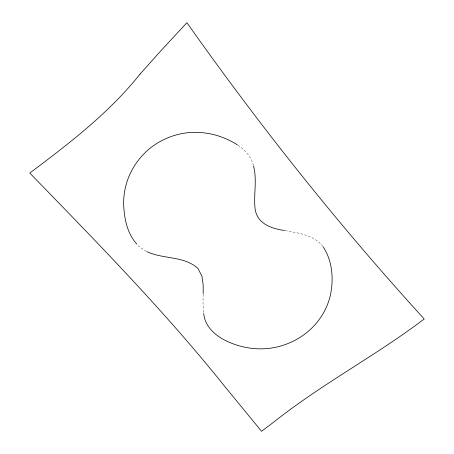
<?xml version="1.0" encoding="UTF-8"?>
<svg xmlns="http://www.w3.org/2000/svg" width="454" height="454" viewBox="0 0 454 454"><rect width="100%" height="100%" fill="white"/><g stroke="black" fill="none" stroke-linecap="round" stroke-linejoin="round"><path stroke-width="0.34" stroke-dasharray="2.27 1.7" d="M203.159 294.277L202.995 302.256L203.613 312.795M285.118 230.598C298.477 233.072 313.583 234.854 322.715 246.13M237.964 145.246C245.262 150.047 251.703 157.215 253.491 165.977M146.313 251.42L138.686 246.295L137.324 244.666"/><path stroke-width="0.68" d="M284.465 230.479C270.873 228.606 256.169 223.277 254.944 207.427C253.69 193.659 257.208 179.472 253.491 165.977M146.977 251.664C163.264 259.365 183.853 255.755 197.859 268.337L201.956 276.214L203.171 284.908L203.176 293.607M237.38 144.888C222.068 134.94 203.188 130.514 185.067 133.056A75.126 73.514 31.9 0 0 150.705 147.749C140.984 155.461 133.345 165.625 128.658 177.122A73.605 72.033 32.6 0 0 123.613 204.113C124.237 218.192 127.018 233.43 136.87 244.127M323.066 246.726C332.89 261.47 333.985 280.623 329.837 297.472A72.328 69.456 2.4 0 1 318.118 320.989A70.665 67.833 2.1 0 1 305.633 333.457A73.457 70.569 2.5 0 1 273.359 347.73C258.672 350.357 243.389 348.292 229.707 342.447C217.381 337.362 204.868 327.72 203.727 313.447M140.042 74.098C109.011 113.029 69.309 143.351 29.788 173.053C96.821 242.141 164.416 310.996 224.617 386.258L261.561 431.3L273.836 422.027C321.511 384.141 375.708 355.732 424.212 318.986C338.86 225.411 259.938 126.15 186.9 22.7L160.506 51.2L140.042 74.098"/></g></svg>
